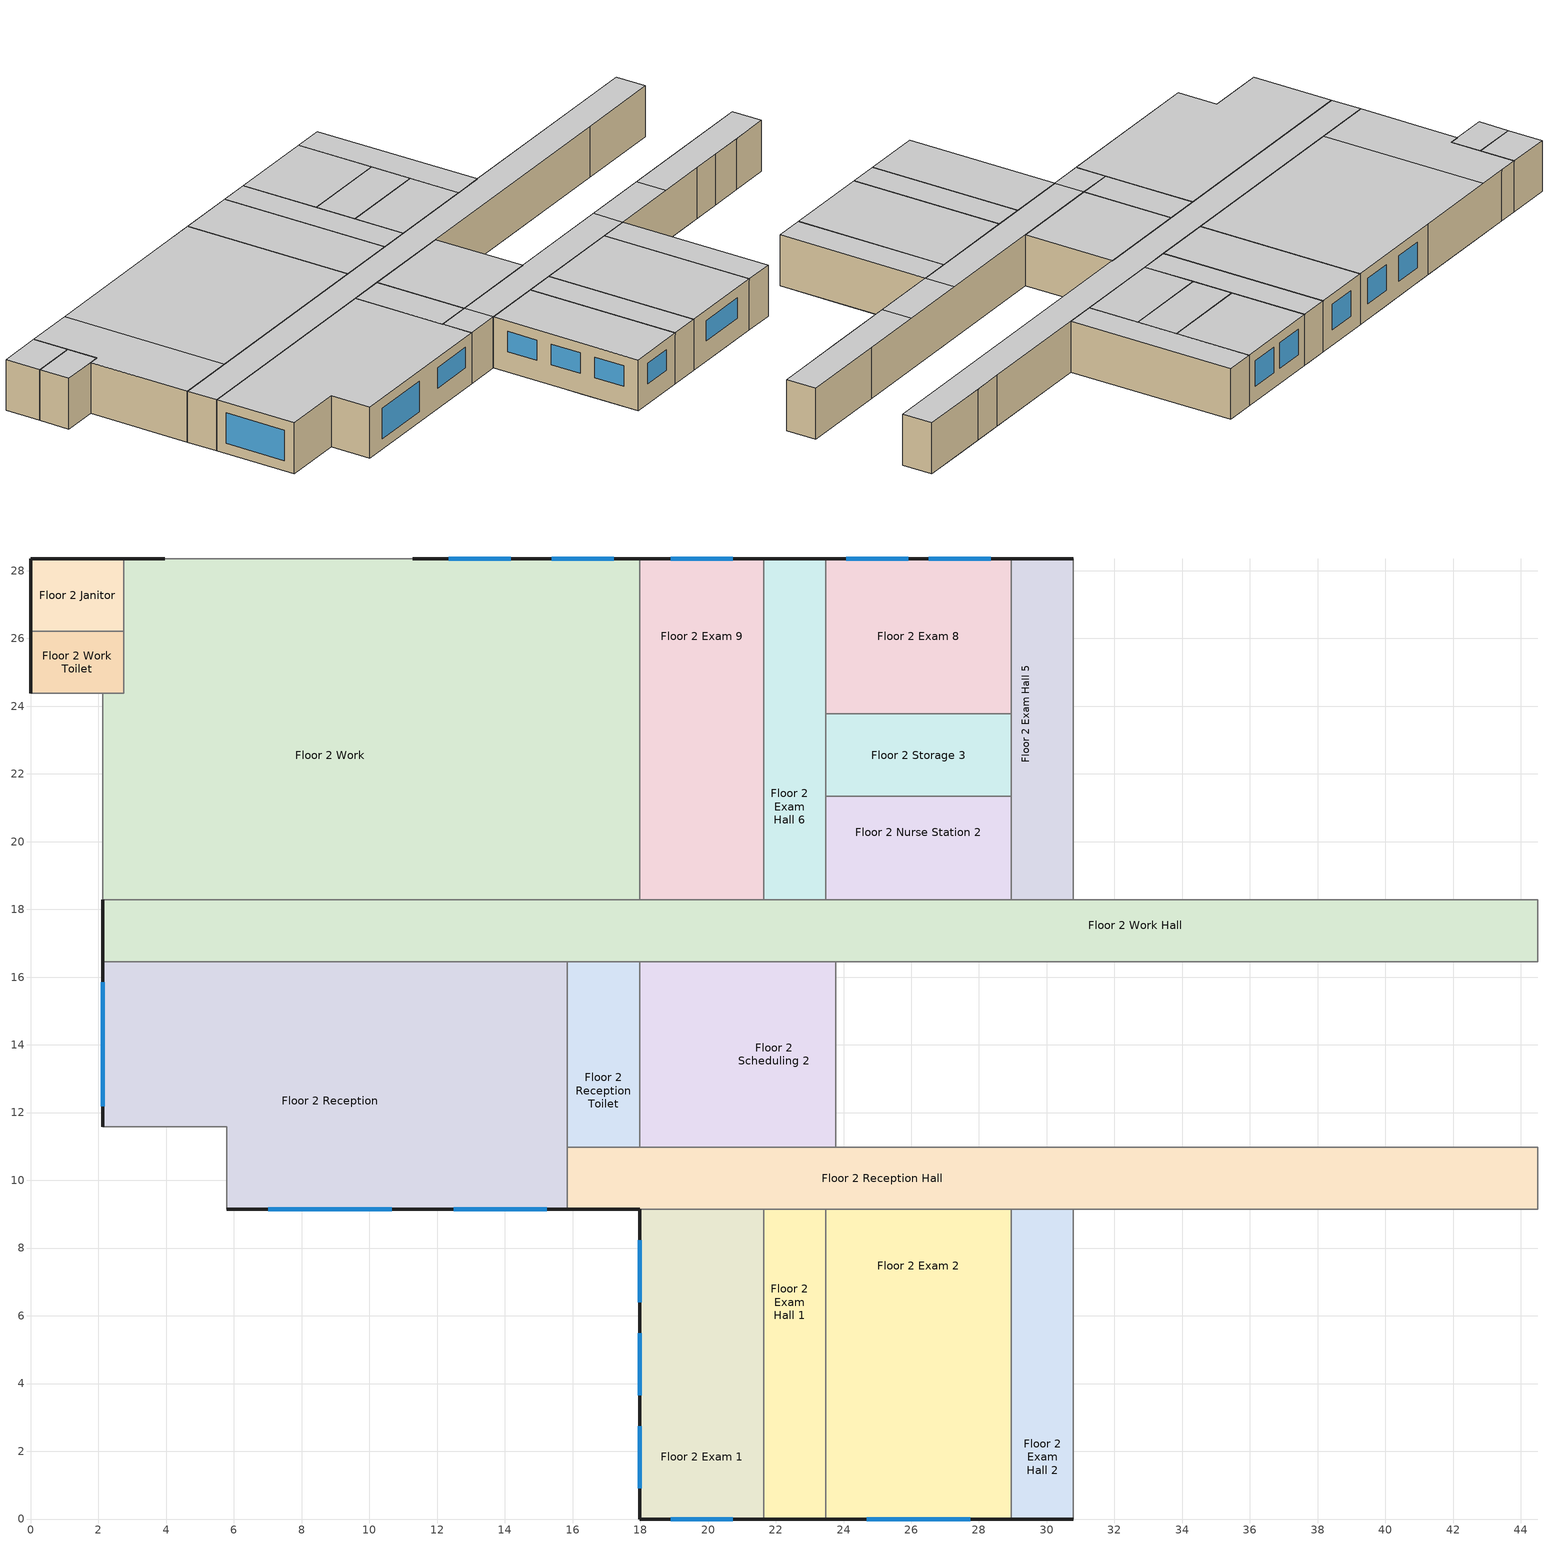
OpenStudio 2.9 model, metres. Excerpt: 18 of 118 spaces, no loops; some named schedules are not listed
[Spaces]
Floor 2 Exam Hall 5
 floor to Floor 1 Locker Room: 29.87,28.35 29.87,19.2 28.96,19.2 28.96,28.35 z3.05
 floor to Floor 1 Locker Room Hall: 30.78,19.2 30.78,18.29 28.96,18.29 28.96,19.2 z3.05
 floor to Floor 1 Lounge: 30.78,28.35 30.78,19.2 29.87,19.2 29.87,28.35 z3.05
 wall outside: 30.78,28.35 28.96,28.35 z3.05:6.1
 wall to Floor 2 Work Hall: 28.96,18.29 30.78,18.29 z3.05:6.1
 wall to Floor 2 Storage 3: 28.96,23.77 28.96,21.34 z3.05:6.1
 wall to Floor 2 Exam 7: 30.78,18.29 30.78,28.35 z3.05:6.1
 wall to Floor 2 Exam 8: 28.96,28.35 28.96,23.77 z3.05:6.1
 wall to Floor 2 Nurse Station 2: 28.96,21.34 28.96,18.29 z3.05:6.1
 ceiling to Floor 3 Office: 30.78,18.29 30.78,28.35 28.96,28.35 28.96,18.29 z6.1
Floor 2 Janitor
 floor to Floor 1 Elevator Pump Room: 2.74,28.35 2.74,26.21 0,26.21 0,28.35 z3.05
 wall outside: 2.74,28.35 0,28.35 0,26.21 z3.05:6.1
 wall to Floor 2 Work: 2.74,26.21 2.74,28.35 z3.05:6.1
 wall to Floor 2 Work Toilet: 0,26.21 2.74,26.21 z3.05:6.1
 ceiling to Floor 3 Janitor: 2.74,26.21 2.74,28.35 0,28.35 0,26.21 z6.1
Floor 2 Work Hall
 floor to Floor 1 Nourishment: 29.26,16.76 29.26,16.46 27.13,16.46 27.13,16.76 z3.05
 floor to Floor 1 Sterile Hall: 44.5,18.29 44.5,16.46 42.06,16.46 42.06,18.29 z3.05
 floor to Floor 1 Locker Room Hall: 42.06,18.29 42.06,16.76 23.16,16.76 23.16,18.29 z3.05
 floor to Floor 1 Lobby Hall: 11.89,18.29 11.89,16.46 5.79,16.46 5.79,18.29 z3.05
 floor to Floor 1 Pre-Op Hall: 23.16,18.29 23.16,16.46 20.73,16.46 20.73,18.29 z3.05
 floor to Floor 1 Nurse Janitor: 32,16.76 32,16.46 29.26,16.46 29.26,16.76 z3.05
 floor to Floor 1 Lobby: 5.79,18.29 5.79,16.46 2.13,16.46 2.13,18.29 z3.05
 floor to Floor 1 Pre-Op Room 2: 27.13,16.76 27.13,16.46 23.16,16.46 23.16,16.76 z3.05
 floor to Floor 1 Office: 20.73,18.29 20.73,16.76 14.33,16.76 14.33,18.29 z3.05
 floor to Floor 1 Sterile Storage: 42.06,16.76 42.06,16.46 32,16.46 32,16.76 z3.05
 floor to Floor 1 Reception: 14.33,18.29 14.33,16.76 15.85,16.76 15.85,16.46 11.89,16.46 11.89,18.29 z3.05
 floor to Floor 1 Reception Hall: 20.73,16.76 20.73,16.46 15.85,16.46 15.85,16.76 z3.05
 wall outside: 2.13,18.29 2.13,16.46 z3.05:6.1
 wall to Floor 2 Work: 17.98,18.29 2.13,18.29 z3.05:6.1
 wall to Floor 2 X-Ray: 23.77,16.46 39.01,16.46 z3.05:6.1
 wall to Floor 2 Exam Hall 4: 39.93,18.29 38.1,18.29 z3.05:6.1
 wall to Floor 2 Nurse Station 1: 44.5,18.29 39.93,18.29 z3.05:6.1
 wall to Floor 2 Exam 7: 38.1,18.29 30.78,18.29 z3.05:6.1
 wall to Floor 2 Reception Toilet: 15.85,16.46 17.98,16.46 z3.05:6.1
 wall to Floor 2 Exam Hall 6: 23.47,18.29 21.64,18.29 z3.05:6.1
 wall to Floor 2 Scheduling 1: 39.01,16.46 44.5,16.46 z3.05:6.1
 wall to Floor 2 Reception: 2.13,16.46 15.85,16.46 z3.05:6.1
 wall to Floor 2 Exam 9: 21.64,18.29 17.98,18.29 z3.05:6.1
 wall to Floor 2 Office Hall: 44.5,16.46 44.5,18.29 z3.05:6.1
 wall to Floor 2 Nurse Station 2: 28.96,18.29 23.47,18.29 z3.05:6.1
 wall to Floor 2 Scheduling 2: 17.98,16.46 23.77,16.46 z3.05:6.1
 ceiling to Floor 3 Office Hall: 44.5,16.46 44.5,18.29 2.13,18.29 2.13,16.46 z6.1
Floor 2 Reception Toilet
 floor to Floor 1 Scheduling: 17.98,14.33 17.98,10.97 15.85,10.97 15.85,14.33 z3.05
 floor to Floor 1 Reception Hall: 17.98,16.46 17.98,14.33 15.85,14.33 15.85,16.46 z3.05
 wall to Floor 2 Reception: 15.85,16.46 15.85,10.97 z3.05:6.1
 wall to Floor 2 Reception Hall: 15.85,10.97 17.98,10.97 z3.05:6.1
 wall to Floor 2 Scheduling 2: 17.98,10.97 17.98,16.46 z3.05:6.1
 ceiling to Floor 3 Undeveloped 2: 17.98,10.97 17.98,16.46 15.85,16.46 15.85,10.97 z6.1
Floor 2 Exam 9
 floor to Floor 1 Office: 20.73,23.77 20.73,18.29 17.98,18.29 17.98,23.77 z3.05
 floor to Floor 1 Pre-Op Hall: 21.64,23.77 21.64,18.29 20.73,18.29 20.73,23.77 z3.05
 floor to Floor 1 Procedure Room: 21.64,28.35 21.64,23.77 17.98,23.77 17.98,28.35 z3.05
 wall outside: 21.64,28.35 17.98,28.35 z3.05:6.1
 wall to Floor 2 Exam Hall 6: 21.64,18.29 21.64,28.35 z3.05:6.1
 wall to Floor 2 Work: 17.98,28.35 17.98,18.29 z3.05:6.1
 window: 20.73,28.35 18.9,28.35 z3.96:5.49
 ceiling to Floor 3 Office: 21.64,18.29 21.64,28.35 17.98,28.35 17.98,18.29 z6.1
Floor 2 Scheduling 2
 floor to Floor 1 Pre-Op Room 1: 20.73,14.33 20.73,10.97 17.98,10.97 17.98,14.33 z3.05
 floor to Floor 1 Reception Hall: 20.73,16.46 20.73,14.33 17.98,14.33 17.98,16.46 z3.05
 floor to Floor 1 Pre-Op Hall: 23.16,16.46 23.16,10.97 20.73,10.97 20.73,16.46 z3.05
 floor to Floor 1 Pre-Op Room 2: 23.77,16.46 23.77,10.97 23.16,10.97 23.16,16.46 z3.05
 wall to Floor 2 Reception Hall: 17.98,10.97 23.77,10.97 z3.05:6.1
 wall to Floor 2 X-Ray: 23.77,10.97 23.77,16.46 z3.05:6.1
 ceiling to Floor 3 Undeveloped 1: 23.77,10.97 23.77,16.46 17.98,16.46 17.98,10.97 z6.1
Floor 2 Exam Hall 1
 floor to Floor 1 Nurse Station: 23.47,8.84 23.47,6.1 23.16,6.1 23.16,8.84 z3.05
 floor to Floor 1 Nurse Hall: 23.47,6.1 23.47,3.66 23.16,3.66 23.16,6.1 z3.05
 floor to Floor 1 Pre-Op Hall: 23.16,9.14 23.16,3.66 21.64,3.66 21.64,9.14 z3.05
 floor to Floor 1 Pre-Op Room 2: 23.47,9.14 23.47,8.84 23.16,8.84 23.16,9.14 z3.05
 floor to Floor 1 Step Down: 23.47,3.66 23.47,0 21.64,0 21.64,3.66 z3.05
 wall outside: 21.64,0 23.47,0 z3.05:6.1
 wall to Floor 2 Exam 1: 21.64,9.14 21.64,0 z3.05:6.1
 wall to Floor 2 Reception Hall: 23.47,9.14 21.64,9.14 z3.05:6.1
 wall to Floor 2 Exam 2: 23.47,0 23.47,9.14 z3.05:6.1
 ceiling to Floor 3 Undeveloped 1: 23.47,0 23.47,9.14 21.64,9.14 21.64,0 z6.1
Floor 2 Exam Hall 6
 floor to Floor 1 Procedure Room: 23.16,28.35 23.16,23.77 21.64,23.77 21.64,28.35 z3.05
 floor to Floor 1 Locker Room Hall: 23.47,19.2 23.47,18.29 23.16,18.29 23.16,19.2 z3.05
 floor to Floor 1 Locker Room: 23.47,28.35 23.47,19.2 23.16,19.2 23.16,28.35 z3.05
 floor to Floor 1 Pre-Op Hall: 23.16,23.77 23.16,18.29 21.64,18.29 21.64,23.77 z3.05
 wall outside: 23.47,28.35 21.64,28.35 z3.05:6.1
 wall to Floor 2 Exam 8: 23.47,23.77 23.47,28.35 z3.05:6.1
 wall to Floor 2 Storage 3: 23.47,21.34 23.47,23.77 z3.05:6.1
 wall to Floor 2 Nurse Station 2: 23.47,18.29 23.47,21.34 z3.05:6.1
 ceiling to Floor 3 Office: 23.47,18.29 23.47,28.35 21.64,28.35 21.64,18.29 z6.1
Floor 2 Exam 1
 floor to Floor 1 Pre-Op Room 1: 20.73,9.14 20.73,7.92 17.98,7.92 17.98,9.14 z3.05
 floor to Floor 1 Vestibule: 20.73,7.92 20.73,5.49 17.98,5.49 17.98,7.92 z3.05
 floor to Floor 1 Pre-Op Hall: 21.64,9.14 21.64,3.66 20.73,3.66 20.73,9.14 z3.05
 floor to Floor 1 Step Down: 21.64,3.66 21.64,0 17.98,0 17.98,3.66 z3.05
 floor to Floor 1 Pre-Op Toilet: 20.73,5.49 20.73,3.66 17.98,3.66 17.98,5.49 z3.05
 wall outside: 17.98,9.14 17.98,0 21.64,0 z3.05:6.1
 wall to Floor 2 Reception Hall: 21.64,9.14 17.98,9.14 z3.05:6.1
 window: 18.9,0 20.73,0 / 17.98,5.49 17.98,3.66 / 17.98,2.74 17.98,0.91 / 17.98,8.23 17.98,6.4 z4.27:5.49
 ceiling to Floor 3 Undeveloped 1: 21.64,0 21.64,9.14 17.98,9.14 17.98,0 z6.1
Floor 2 Work Toilet
 floor to Floor 1 Lobby Toilet: 2.74,26.21 2.74,24.38 0,24.38 0,26.21 z3.05
 wall outside: 0,26.21 0,24.38 z3.05:6.1
 wall to NW Elevator: 0,24.38 2.13,24.38 z3.05:6.1
 wall to Floor 2 Work: 2.13,24.38 2.74,24.38 2.74,26.21 z3.05:6.1
 ceiling to Floor 3 Office Toilet: 2.74,24.38 2.74,26.21 0,26.21 0,24.38 z6.1
Floor 2 Reception
 floor to Floor 1 Reception: 15.85,16.46 15.85,9.14 11.89,9.14 11.89,16.46 z3.05
 floor to Floor 1 Lobby Hall: 11.89,16.46 11.89,15.54 5.79,15.54 5.79,16.46 z3.05
 floor to Floor 1 Lobby: 5.79,16.46 5.79,11.58 2.13,11.58 2.13,16.46 z3.05
 floor to Floor 1 Cafe: 11.89,15.54 11.89,9.14 5.79,9.14 5.79,15.54 z3.05
 wall outside: 5.79,9.14 15.85,9.14 / 2.13,16.46 2.13,11.58 z3.05:6.1
 wall to Floor 2 Reception Hall: 15.85,9.14 15.85,10.97 z3.05:6.1
 wall to SW Stair: 2.13,11.58 5.79,11.58 5.79,9.14 z3.05:6.1
 window: 7.01,9.14 10.67,9.14 / 2.13,15.85 2.13,12.19 z3.66:5.49; 12.5,9.14 15.24,9.14 z4.27:5.49
 ceiling to Floor 3 Undeveloped 2: 15.85,9.14 15.85,16.46 2.13,16.46 2.13,11.58 5.79,11.58 5.79,9.14 z6.1
Floor 2 Reception Hall
 floor to Floor 1 Soil: 37.49,10.97 37.49,9.14 34.75,9.14 34.75,10.97 z3.05
 floor to Floor 1 Pre-Op Room 1: 20.73,10.97 20.73,9.14 17.98,9.14 17.98,10.97 z3.05
 floor to Floor 1 Dictation: 34.75,10.97 34.75,9.14 32,9.14 32,10.97 z3.05
 floor to Floor 1 Soil Work: 42.06,9.75 42.06,9.14 37.49,9.14 37.49,9.75 z3.05
 floor to Floor 1 Pre-Op Hall: 23.16,10.97 23.16,9.14 20.73,9.14 20.73,10.97 z3.05
 floor to Floor 1 Nourishment: 29.26,10.97 29.26,9.14 27.13,9.14 27.13,10.97 z3.05
 floor to Floor 1 Sterile Hall: 44.5,10.97 44.5,9.14 42.06,9.14 42.06,10.97 z3.05
 floor to Floor 1 Pre-Op Room 2: 27.13,10.97 27.13,9.14 23.16,9.14 23.16,10.97 z3.05
 floor to Floor 1 Clean: 32,10.97 32,9.14 29.26,9.14 29.26,10.97 z3.05
 floor to Floor 1 Scheduling: 17.98,10.97 17.98,9.14 15.85,9.14 15.85,10.97 z3.05
 floor to Floor 1 Clean Work: 42.06,10.97 42.06,9.75 37.49,9.75 37.49,10.97 z3.05
 wall outside: 15.85,9.14 17.98,9.14 z3.05:6.1
 wall to Floor 2 Exam 3: 30.78,9.14 38.1,9.14 z3.05:6.1
 wall to Floor 2 Exam Hall 3: 38.1,9.14 39.93,9.14 z3.05:6.1
 wall to Floor 2 Lounge: 42.06,9.14 44.5,9.14 z3.05:6.1
 wall to Floor 2 Scheduling 1: 44.5,10.97 39.01,10.97 z3.05:6.1
 wall to Floor 2 Exam Hall 2: 28.96,9.14 30.78,9.14 z3.05:6.1
 wall to Floor 2 Dictation: 39.93,9.14 42.06,9.14 z3.05:6.1
 wall to Floor 2 Office Hall: 44.5,9.14 44.5,10.97 z3.05:6.1
 wall to Floor 2 Exam 2: 23.47,9.14 28.96,9.14 z3.05:6.1
 wall to Floor 2 X-Ray: 39.01,10.97 23.77,10.97 z3.05:6.1
 ceiling to Floor 3 Physical Therapy 2: 44.5,9.14 44.5,10.97 35.05,10.97 35.05,9.14 z6.1
 ceiling to Floor 3 Treatment: 35.05,9.14 35.05,10.97 30.78,10.97 30.78,9.14 z6.1
 ceiling to Floor 3 Undeveloped 2: 17.98,9.14 17.98,10.97 15.85,10.97 15.85,9.14 z6.1
 ceiling to Floor 3 Undeveloped 1: 30.78,9.14 30.78,10.97 17.98,10.97 17.98,9.14 z6.1
Floor 2 Work
 floor to Floor 1 MRI Toilet: 17.37,28.35 17.37,25.6 15.54,25.6 15.54,28.35 z3.05
 floor to Floor 1 Office: 17.98,23.77 17.98,18.29 14.33,18.29 14.33,23.77 z3.05
 floor to Floor 1 Procedure Room: 17.98,28.35 17.98,23.77 17.37,23.77 17.37,28.35 z3.05
 floor to Floor 1 Lobby Hall: 11.89,19.2 11.89,18.29 5.79,18.29 5.79,19.2 z3.05
 floor to Floor 1 Dressing Room: 15.54,28.35 15.54,26.82 12.8,26.82 12.8,28.35 z3.05
 floor to Floor 1 Elevator Pump Room: 3.96,28.35 3.96,26.21 2.74,26.21 2.74,28.35 z3.05
 floor to Floor 1 Lobby: 6.4,28.35 6.4,25.91 5.79,25.91 5.79,18.29 2.13,18.29 2.13,24.38 2.74,24.38 2.74,26.21 3.96,26.21 3.96,28.35 z3.05
 floor to Floor 1 MRI Room: 11.89,25.91 11.89,19.2 5.79,19.2 5.79,25.91 z3.05
 floor to Floor 1 MRI Control Room: 12.8,28.35 12.8,25.91 6.4,25.91 6.4,28.35 z3.05
 floor to Floor 1 Reception: 14.33,23.77 14.33,18.29 11.89,18.29 11.89,23.77 z3.05
 floor to Floor 1 MRI Hall: 15.54,26.82 15.54,25.6 17.37,25.6 17.37,23.77 11.89,23.77 11.89,25.91 12.8,25.91 12.8,26.82 z3.05
 wall outside: 3.96,28.35 2.74,28.35 / 17.98,28.35 11.28,28.35 z3.05:6.1
 wall to NW Elevator: 2.13,24.38 2.13,18.29 z3.05:6.1
 wall to NW Stair: 11.28,28.35 3.96,28.35 z3.05:6.1
 window: 17.22,28.35 15.39,28.35 / 14.17,28.35 12.34,28.35 z3.96:5.49
 ceiling to Floor 3 Elevator Hall: 5.79,18.29 5.79,28.35 2.74,28.35 2.74,24.38 2.13,24.38 2.13,18.29 z6.1
 ceiling to Floor 3 Office: 17.98,18.29 17.98,28.35 5.79,28.35 5.79,18.29 z6.1
Floor 2 Exam Hall 2
 floor to Floor 1 Nurse Hall: 30.78,6.1 30.78,3.66 28.96,3.66 28.96,6.1 z3.05
 floor to Floor 1 Nourishment: 29.26,9.14 29.26,8.84 28.96,8.84 28.96,9.14 z3.05
 floor to Floor 1 Nurse Station: 30.78,8.84 30.78,6.1 28.96,6.1 28.96,8.84 z3.05
 floor to Floor 1 Clean: 30.78,9.14 30.78,8.84 29.26,8.84 29.26,9.14 z3.05
 floor to Floor 1 Recovery Room: 30.78,3.66 30.78,0 28.96,0 28.96,3.66 z3.05
 wall outside: 28.96,0 30.78,0 z3.05:6.1
 wall to Floor 2 Exam 2: 28.96,9.14 28.96,0 z3.05:6.1
 wall to Floor 2 Exam 3: 30.78,0 30.78,9.14 z3.05:6.1
 ceiling to Floor 3 Undeveloped 1: 30.78,0 30.78,9.14 28.96,9.14 28.96,0 z6.1
Floor 2 Exam 8
 floor to Floor 1 Locker Room: 28.96,28.35 28.96,23.77 23.47,23.77 23.47,28.35 z3.05
 wall outside: 28.96,28.35 23.47,28.35 z3.05:6.1
 wall to Floor 2 Storage 3: 23.47,23.77 28.96,23.77 z3.05:6.1
 window: 25.91,28.35 24.08,28.35 / 28.35,28.35 26.52,28.35 z3.96:5.49
 ceiling to Floor 3 Office: 28.96,23.77 28.96,28.35 23.47,28.35 23.47,23.77 z6.1
Floor 2 Nurse Station 2
 floor to Floor 1 Locker Room: 28.96,21.34 28.96,19.2 23.47,19.2 23.47,21.34 z3.05
 floor to Floor 1 Locker Room Hall: 28.96,19.2 28.96,18.29 23.47,18.29 23.47,19.2 z3.05
 wall to Floor 2 Storage 3: 28.96,21.34 23.47,21.34 z3.05:6.1
 ceiling to Floor 3 Office: 28.96,18.29 28.96,21.34 23.47,21.34 23.47,18.29 z6.1
Floor 2 Exam 2
 floor to Floor 1 Nourishment: 28.96,9.14 28.96,8.84 27.13,8.84 27.13,9.14 z3.05
 floor to Floor 1 Nurse Station: 28.96,8.84 28.96,6.1 23.47,6.1 23.47,8.84 z3.05
 floor to Floor 1 Step Down: 25.6,3.66 25.6,0 23.47,0 23.47,3.66 z3.05
 floor to Floor 1 Pre-Op Room 2: 27.13,9.14 27.13,8.84 23.47,8.84 23.47,9.14 z3.05
 floor to Floor 1 Recovery Room: 28.96,3.66 28.96,0 25.6,0 25.6,3.66 z3.05
 floor to Floor 1 Nurse Hall: 28.96,6.1 28.96,3.66 23.47,3.66 23.47,6.1 z3.05
 wall outside: 23.47,0 28.96,0 z3.05:6.1
 window: 24.69,0 27.74,0 z4.27:5.49
 ceiling to Floor 3 Undeveloped 1: 28.96,0 28.96,9.14 23.47,9.14 23.47,0 z6.1
Floor 2 Storage 3
 floor to Floor 1 Locker Room: 28.96,23.77 28.96,21.34 23.47,21.34 23.47,23.77 z3.05
 ceiling to Floor 3 Office: 28.96,21.34 28.96,23.77 23.47,23.77 23.47,21.34 z6.1
[Site]
Chicago Ohare Intl Ap_IL_USA: Latitude {deg}=41.98; Longitude {deg}=-87.92; Time Zone {hr}=-6; Elevation {m}=201; Terrain=City
[Building]
-Outpatient-ASHRAE 169-2006-5A created: 2020-03-26 09:40:42 -0700: North Axis {deg}=0; Default Construction Set=90.1-2013 - Outpatient - ASHRAE 169-2006-5A; Standards Number of Stories=3; Standards Number of Above Ground Stories=3; Standards Building Type=Outpatient
[ClimateZones]
Climate Zone Institution Name 1=ASHRAE; Climate Zone Document Name 1=ANSI/ASHRAE Standard 169; Climate Zone Document Year 1=2006; Climate Zone Value 1=5A
[Site:WaterMainsTemperature]
Calculation Method=Correlation; Annual Average Outdoor Air Temperature {C}=9.925; Maximum Difference In Monthly Average Outdoor Air Temperatures {deltaC}=28.7
[SizingPeriod:DesignDay] Barometric Pressure {Pa}=98934; Sky Clearness=0; Rain Indicator=0; Snow Indicator=0; Day of Month=21; Daylight Saving Time Indicator=0; Humidity Indicating Type=Wetbulb; Dry-Bulb Temperature Range Modifier Type=DefaultMultipliers
Name | Maximum Dry-Bulb Temperature {C} | Daily Dry-Bulb Temperature Range {deltaC} | Humidity Indicating Conditions at Maximum Dry-Bulb | Wind Speed {m/s} | Wind Direction {deg} | Month | Day Type | Solar Model Indicator | ASHRAE Taub | ASHRAE Taud
Chicago Ohare Intl Ap Ann Clg .4% Condns DB=>MWB | 33.3 | 10.5 | 23.7 | 5.2 | 230 | 7 | SummerDesignDay | ASHRAETau | 0.455 | 2.05
Chicago Ohare Intl Ap Ann Htg 99.6% Condns DB | -20 | 0 | -20 | 4.9 | 270 | 1 | WinterDesignDay | ASHRAEClearSky
[Site:GroundTemperature:BuildingSurface]
20.31, 20.26, 20.28, 20.36, 20.48, 21.47, 21.71, 21.77, 21.78, 20.84, 20.62, 20.45
[Material:NoMass] Thermal Absorptance=0.9; Solar Absorptance=0.7
Name | Roughness | Thermal Resistance {m2-K/W} | Visible Absorptance
CP02 CARPET PAD | VeryRough | 0.21648 | 0.8
Typical Insulation R-14.97 | Smooth | 2.63723 | 0.7
Typical Carpet Pad | Smooth | 0.21648 | 0.8
Typical Insulation R-16.0 | Smooth | 2.81828 | 0.7
Typical Insulation R-30.13 | Smooth | 5.30668 | 0.7
Typical Insulation R-1.15 | Smooth | 0.202509 | 0.7
Typical Insulation R-1.15 1 | Smooth | 0.202527 | 0.7
[Material]
Name | Roughness | Thickness {m} | Conductivity {W/m-K} | Density {kg/m3} | Specific Heat {J/kg-K} | Thermal Absorptance | Solar Absorptance | Visible Absorptance
100mm Normalweight concrete floor | MediumSmooth | 0.1016 | 2.31 | 2322 | 832
G01 13mm gypsum board | Smooth | 0.0127 | 0.16 | 800 | 1090 | 0.9 | 0.7 | 0.5
4 in. Normalweight Concrete Floor | MediumRough | 0.1016 | 2.31 | 2322 | 832 | 0.9 | 0.7 | 0.7
25mm Stucco | Smooth | 0.0254 | 0.72 | 1856 | 840 | 0.9 | 0.7 | 0.7
5/8 in. Gypsum Board | MediumSmooth | 0.0159 | 0.16 | 800 | 1090 | 0.9 | 0.7 | 0.7
Roof Membrane | VeryRough | 0.0095 | 0.16 | 1121.29 | 1460 | 0.9 | 0.7 | 0.7
Metal Roof Surface; F08 Metal surface | Smooth | 0.0008 | 45.28 | 7824 | 500 | 0.9 | 0.7 | 0.7
8 in. Normalweight Concrete Floor | MediumRough | 0.2032 | 2.31 | 2322 | 832 | 0.9 | 0.7 | 0.7
8 in. Concrete Block Basement Wall | MediumRough | 0.2032 | 1.326 | 1842 | 912 | 0.9 | 0.7 | 0.7
G05 25mm wood | MediumSmooth | 0.0254 | 0.15 | 608 | 1630 | 0.9 | 0.5 | 0.5
Std Wood 6inch | MediumSmooth | 0.15 | 0.12 | 540 | 1210 | 0.9 | 0.7 | 0.7
[Construction]
Typical Insulated Exterior Mass Floor R-17.54: Typical Insulation R-14.97, 4 in. Normalweight Concrete Floor, Typical Carpet Pad
Typical Insulated Steel Framed Exterior Wall R-18.18: 25mm Stucco, 5/8 in. Gypsum Board, Typical Insulation R-16.0, 5/8 in. Gypsum Board
Typical IEAD Roof R-31.25: Roof Membrane, Typical Insulation R-30.13, Metal Roof Surface
Typical Interior Floor: 100mm Normalweight concrete floor, CP02 CARPET PAD
Typical Interior Wall: G01 13mm gypsum board, G01 13mm gypsum board
Typical Interior Ceiling: CP02 CARPET PAD, 100mm Normalweight concrete floor
Typical Insulated Carpeted 8in Slab Floor: 8 in. Normalweight Concrete Floor, Typical Carpet Pad
Typical Insulated Basement Mass Wall: 8 in. Concrete Block Basement Wall
U 0.48 SHGC 0.40 Dbl Ref-D Clr 6mm/13mm: REF D CLEAR 6MM, AIR 13MM, CLEAR 6MM
Typical Insulated Metal Door R-2.0: F08 Metal surface, Typical Insulation R-1.15
U 0.44 SHGC 0.26 Dbl Ref-B-H Clr 6mm/13mm Air: REF B CLEAR HI 6MM, AIR 13MM, CLEAR 6MM
Typical Overhead Door R-2.0: Typical Insulation R-1.15 1
Window_U_0.50_SHGC_0.40_Skylight_Frame_Width_0.430_in: Glass_2052_LayerAvg, Gap_1_W_0_0038, Glass_2027F_LayerAvg
Typical Interior Window: Clear 3mm
Typical Interior Door; Typical Interior Partition: G05 25mm wood
InteriorFurnishings: Std Wood 6inch
[DefaultConstructionSet]
90.1-2013 - Outpatient - ASHRAE 169-2006-5A: Default Exterior Surface Constructions=Default Surface Constructions 1; Default Interior Surface Constructions=Default Surface Constructions 2; Default Ground Contact Surface Constructions=Default Surface Constructions 3; Default Exterior SubSurface Constructions=Default Sub Surface Constructions 1; Default Interior SubSurface Constructions=Default Sub Surface Constructions 2; Interior Partition Construction=Typical Interior Partition
[DefaultSurfaceConstructions]
Name | Floor Construction | Wall Construction | Roof Ceiling Construction
Default Surface Constructions 1 | Typical Insulated Exterior Mass Floor R-17.54 | Typical Insulated Steel Framed Exterior Wall R-18.18 | Typical IEAD Roof R-31.25
Default Surface Constructions 2 | Typical Interior Floor | Typical Interior Wall | Typical Interior Ceiling
Default Surface Constructions 3 | Typical Insulated Carpeted 8in Slab Floor | Typical Insulated Basement Mass Wall
[DefaultSubSurfaceConstructions]
Name | Fixed Window Construction | Operable Window Construction | Door Construction | Glass Door Construction | Overhead Door Construction | Skylight Construction | Tubular Daylight Dome Construction | Tubular Daylight Diffuser Construction
Default Sub Surface Constructions 1 | U 0.48 SHGC 0.40 Dbl Ref-D Clr 6mm/13mm | U 0.48 SHGC 0.40 Dbl Ref-D Clr 6mm/13mm | Typical Insulated Metal Door R-2.0 | U 0.44 SHGC 0.26 Dbl Ref-B-H Clr 6mm/13mm Air | Typical Overhead Door R-2.0 | Window_U_0.50_SHGC_0.40_Skylight_Frame_Width_0.430_in | Typical Interior Window | Typical Interior Window
Default Sub Surface Constructions 2 | Typical Interior Window | Typical Interior Window | Typical Interior Door
[WindowMaterial:Glazing] Optical Data Type=SpectralAverage; Infrared Transmittance at Normal Incidence=0; Dirt Correction Factor for Solar and Visible Transmittance=1; Solar Diffusing=No
Name | Thickness {m} | Solar Transmittance at Normal Incidence | Front Side Solar Reflectance at Normal Incidence | Back Side Solar Reflectance at Normal Incidence | Visible Transmittance at Normal Incidence | Front Side Visible Reflectance at Normal Incidence | Back Side Visible Reflectance at Normal Incidence | Front Side Infrared Hemispherical Emissivity | Back Side Infrared Hemispherical Emissivity | Conductivity {W/m-K}
REF D CLEAR 6MM | 0.006 | 0.429 | 0.308 | 0.379 | 0.334 | 0.453 | 0.505 | 0.84 | 0.82 | 0.9
CLEAR 6MM | 0.006 | 0.775 | 0.071 | 0.071 | 0.881 | 0.08 | 0.08 | 0.84 | 0.84 | 0.9
REF B CLEAR HI 6MM | 0.006 | 0.24 | 0.16 | 0.32 | 0.3 | 0.16 | 0.29 | 0.84 | 0.6 | 0.9
Glass_2052_LayerAvg | 0.00837 | 0.507767 | 0.054228 | 0.0544931 | 0.586833 | 0.05805 | 0.058397 | 0.84 | 0.84 | 1
Glass_2027F_LayerAvg | 0.004 | 0.369744 | 0.470069 | 0.340935 | 0.765222 | 0.0546 | 0.073741 | 0.03675 | 0.84 | 1
Clear 3mm | 0.003 | 0.837 | 0.075 | 0.075 | 0.898 | 0.081 | 0.081 | 0.84 | 0.84 | 0.9
[WindowMaterial:Gas] Gas Type=Air
Name | Thickness {m}
AIR 13MM | 0.0127
Gap_1_W_0_0038 | 0.0038
[Space] Building Story=Building Story 2; Part of Total Floor Area=Yes
Name | Space Type | Thermal Zone
Floor 2 Reception | Outpatient Reception | Floor 2 Reception ZN
Floor 2 Exam Hall 5 | Outpatient Hall | Floor 2 Exam Hall 5 ZN
Floor 2 Reception Toilet | Outpatient Toilet | Floor 2 Reception Toilet ZN
Floor 2 Nurse Station 2 | Outpatient NurseStation | Floor 2 Nurse Station 2 ZN
Floor 2 Janitor | Outpatient Janitor | Floor 2 Janitor ZN
Floor 2 Work Hall | Outpatient Hall | Floor 2 Work Hall ZN
Floor 2 Exam Hall 2 | Outpatient Hall | Floor 2 Exam Hall 2 ZN
Floor 2 Exam 8 | Outpatient Exam | Floor 2 Exam 8 ZN
Floor 2 Exam 9 | Outpatient Exam | Floor 2 Exam 9 ZN
Floor 2 Scheduling 2 | Outpatient Office | Floor 2 Scheduling 2 ZN
Floor 2 Exam Hall 1 | Outpatient Hall | Floor 2 Exam Hall 1 ZN
Floor 2 Exam Hall 6 | Outpatient Hall | Floor 2 Exam Hall 6 ZN
Floor 2 Exam 1 | Outpatient Exam | Floor 2 Exam 1 ZN
Floor 2 Work Toilet | Outpatient Toilet | Floor 2 Work Toilet ZN
Floor 2 Storage 3 | Outpatient Janitor | Floor 2 Storage 3 ZN
Floor 2 Reception Hall | Outpatient Hall | Floor 2 Reception Hall ZN
Floor 2 Work | Outpatient OutpatientFloor2Work | Floor 2 Work ZN
Floor 2 Exam 2 | Outpatient Exam | Floor 2 Exam 2 ZN
[BuildingStory]
Building Story 2: Nominal Z Coordinate {m}=3.048
[SpaceType] Standards Building Type=Outpatient
Name | Default Schedule Set | Design Specification Outdoor Air Object | Standards Space Type
Outpatient Exam | Outpatient Exam Schedule Set | Outpatient Exam Ventilation | Exam
Outpatient Hall | Outpatient Hall Schedule Set | Outpatient Hall Ventilation | Hall
Outpatient Janitor | Outpatient Janitor Schedule Set | Outpatient Janitor Ventilation | Janitor
Outpatient NurseStation | Outpatient NurseStation Schedule Set | Outpatient NurseStation Ventilation | NurseStation
Outpatient Office | Outpatient Office Schedule Set | Outpatient Office Ventilation | Office
Outpatient Toilet | Outpatient Toilet Schedule Set | Outpatient Toilet Ventilation | Toilet
Outpatient Reception | Outpatient Reception Schedule Set | Outpatient Reception Ventilation | Reception
Outpatient OutpatientFloor2Work | Outpatient OutpatientFloor2Work Schedule Set | Outpatient OutpatientFloor2Work Ventilation | OutpatientFloor2Work
[People:Definition] Number of People Calculation Method=People/Area; Fraction Radiant=0.3
Name | People per Space Floor Area {person/m2}
Outpatient Exam People Definition; Outpatient NurseStation People Definition | 0.215493
Outpatient Office People Definition; Outpatient OutpatientFloor2Work People Definition | 0.0538196
Outpatient Reception People Definition | 0.322594
[People] Work Efficiency Schedule=Work Efficiency Schedule; Clothing Insulation Schedule=Clothing Schedule; Air Velocity Schedule=Air Velocity Schedule; Multiplier=1
Name | People Definition | Space or SpaceType
Outpatient Exam People | Outpatient Exam People Definition | Outpatient Exam
Outpatient NurseStation People | Outpatient NurseStation People Definition | Outpatient NurseStation
Outpatient Office People | Outpatient Office People Definition | Outpatient Office
Outpatient OutpatientFloor2Work People | Outpatient OutpatientFloor2Work People Definition | Outpatient OutpatientFloor2Work
Outpatient Reception People | Outpatient Reception People Definition | Outpatient Reception
[Lights:Definition] Design Level Calculation Method=Watts/Area; Fraction Radiant=0.7; Fraction Visible=0.2; Return Air Fraction=0
Name | Watts per Space Floor Area {W/m2}
Outpatient Exam Lights Definition | 17.8681
Outpatient Hall Lights Definition | 8.52502
Outpatient Janitor Lights Definition | 6.78126
Outpatient NurseStation Lights Definition | 7.64238
Outpatient Office Lights Definition; Outpatient OutpatientFloor2Work Lights Definition | 11.9479
Outpatient Reception Lights Definition | 9.68752
Outpatient Toilet Lights Definition | 10.5486
[Lights] Fraction Replaceable=1
Name | Lights Definition | Space or SpaceType
Outpatient Exam Lights | Outpatient Exam Lights Definition | Outpatient Exam
Outpatient Hall Lights | Outpatient Hall Lights Definition | Outpatient Hall
Outpatient Janitor Lights | Outpatient Janitor Lights Definition | Outpatient Janitor
Outpatient NurseStation Lights | Outpatient NurseStation Lights Definition | Outpatient NurseStation
Outpatient Office Lights | Outpatient Office Lights Definition | Outpatient Office
Outpatient OutpatientFloor2Work Lights | Outpatient OutpatientFloor2Work Lights Definition | Outpatient OutpatientFloor2Work
Outpatient Reception Lights | Outpatient Reception Lights Definition | Outpatient Reception
Outpatient Toilet Lights | Outpatient Toilet Lights Definition | Outpatient Toilet
[ElectricEquipment:Definition] Design Level Calculation Method=Watts/Area; Fraction Latent=0; Fraction Radiant=0.5; Fraction Lost=0
Name | Watts per Space Floor Area {W/m2}
Outpatient Exam Elec Equip Definition; Outpatient Office Elec Equip Definition; Outpatient Reception Elec Equip Definition | 11.8403
Outpatient Hall Elec Equip Definition; Outpatient Toilet Elec Equip Definition | 4.30556
Outpatient Janitor Elec Equip Definition | 1.07639
Outpatient NurseStation Elec Equip Definition | 21.5278
Outpatient OutpatientFloor2Work Elec Equip Definition | 9.79516
[ElectricEquipment]
Name | Electric Equipment Definition | Space or SpaceType
Outpatient Exam Elec Equip | Outpatient Exam Elec Equip Definition | Outpatient Exam
Outpatient Hall Elec Equip | Outpatient Hall Elec Equip Definition | Outpatient Hall
Outpatient Janitor Elec Equip | Outpatient Janitor Elec Equip Definition | Outpatient Janitor
Outpatient NurseStation Elec Equip | Outpatient NurseStation Elec Equip Definition | Outpatient NurseStation
Outpatient Office Elec Equip | Outpatient Office Elec Equip Definition | Outpatient Office
Outpatient OutpatientFloor2Work Elec Equip | Outpatient OutpatientFloor2Work Elec Equip Definition | Outpatient OutpatientFloor2Work
Outpatient Reception Elec Equip | Outpatient Reception Elec Equip Definition | Outpatient Reception
Outpatient Toilet Elec Equip | Outpatient Toilet Elec Equip Definition | Outpatient Toilet
[DesignSpecification:OutdoorAir]
Name | Outdoor Air Method | Outdoor Air Flow per Floor Area {m3/s-m2} | Outdoor Air Flow per Person {m3/s-person} | Outdoor Air Flow Air Changes per Hour {1/hr}
Outpatient Exam Ventilation | Sum | 0.001524
Outpatient Hall Ventilation | Sum | 0.0003048
Outpatient Janitor Ventilation | Sum | 0.0006096
Outpatient NurseStation Ventilation; Outpatient Office Ventilation; Outpatient OutpatientFloor2Work Ventilation; Outpatient Reception Ventilation | Sum | 0.0003048 | 0.00235974
Outpatient Toilet Ventilation |  | 0 | 0 | 0
[DefaultScheduleSet] Number of People Schedule=OutPatientHealthCare BLDG_OCC_SCH; People Activity Level Schedule=OutPatientHealthCare ACTIVITY_SCH; Electric Equipment Schedule=OutPatientHealthCare BLDG_EQUIP_SCH_2013; Infiltration Schedule=OutPatientHealthCare INFIL_SCH
Name | Lighting Schedule
Outpatient Exam Schedule Set | OutPatientHealthCare BLDG_LIGHT_EXAM_SCH
Outpatient Hall Schedule Set | OutPatientHealthCare BLDG_LIGHT_CORRIDOR_SCH
Outpatient Janitor Schedule Set | OutPatientHealthCare BLDG_LIGHT_STORAGE_SCH_20102013
Outpatient NurseStation Schedule Set; Outpatient Reception Schedule Set; Outpatient Toilet Schedule Set | OutPatientHealthCare BLDG_LIGHT_SCH
Outpatient Office Schedule Set; Outpatient OutpatientFloor2Work Schedule Set | OutPatientHealthCare BLDG_LIGHT_OFFICE_SCH_20102013
[ThermostatSetpoint:DualSetpoint] Heating Setpoint Temperature Schedule=OutPatientHealthCare HTGSETP_SCH_YES_OPTIMUM
Name | Cooling Setpoint Temperature Schedule
Outpatient Exam Thermostat 1; Outpatient Exam Thermostat 2; Outpatient Exam Thermostat 8; Outpatient Exam Thermostat 9; Outpatient Hall Thermostat 10; Outpatient Hall Thermostat 11; Outpatient Hall Thermostat 14; Outpatient Hall Thermostat 15; Outpatient NurseStation Thermostat 4; Outpatient Reception Thermostat 2; Outpatient Hall Thermostat 17; Outpatient Toilet Thermostat 6; Outpatient Office Thermostat 8; Outpatient OutpatientFloor2Work Thermostat 1; Outpatient Hall Thermostat 18; Outpatient Toilet Thermostat 7 | OutPatientHealthCare CLGSETP_SCH_YES_OPTIMUM
Outpatient Janitor Thermostat 6; Outpatient Janitor Thermostat 9 | OutPatientHealthCare CLGSETP_SCH_NO_SETBACK
[SpaceInfiltration:DesignFlowRate] Schedule=OutPatientHealthCare INFIL_SCH; Design Flow Rate Calculation Method=Flow/ExteriorArea; Flow per Exterior Surface Area {m3/s-m2}=0.000569573; Constant Term Coefficient=0; Temperature Term Coefficient=0; Velocity Term Coefficient=0.224; Velocity Squared Term Coefficient=0
Name | Space or SpaceType
Floor 2 Exam 1 Infiltration | Floor 2 Exam 1
Floor 2 Exam 2 Infiltration | Floor 2 Exam 2
Floor 2 Exam 8 Infiltration | Floor 2 Exam 8
Floor 2 Exam 9 Infiltration | Floor 2 Exam 9
Floor 2 Exam Hall 1 Infiltration | Floor 2 Exam Hall 1
Floor 2 Exam Hall 2 Infiltration | Floor 2 Exam Hall 2
Floor 2 Exam Hall 5 Infiltration | Floor 2 Exam Hall 5
Floor 2 Exam Hall 6 Infiltration | Floor 2 Exam Hall 6
Floor 2 Janitor Infiltration | Floor 2 Janitor
Floor 2 Reception Infiltration | Floor 2 Reception
Floor 2 Reception Hall Infiltration | Floor 2 Reception Hall
Floor 2 Work Infiltration | Floor 2 Work
Floor 2 Work Hall Infiltration | Floor 2 Work Hall
Floor 2 Work Toilet Infiltration | Floor 2 Work Toilet
[ThermalZone] Use Ideal Air Loads=No
Name | Thermostat
Floor 2 Exam 1 ZN | Outpatient Exam Thermostat 1
Floor 2 Exam 2 ZN | Outpatient Exam Thermostat 2
Floor 2 Exam 8 ZN | Outpatient Exam Thermostat 8
Floor 2 Exam 9 ZN | Outpatient Exam Thermostat 9
Floor 2 Exam Hall 1 ZN | Outpatient Hall Thermostat 10
Floor 2 Exam Hall 2 ZN | Outpatient Hall Thermostat 11
Floor 2 Exam Hall 5 ZN | Outpatient Hall Thermostat 14
Floor 2 Exam Hall 6 ZN | Outpatient Hall Thermostat 15
Floor 2 Janitor ZN | Outpatient Janitor Thermostat 6
Floor 2 Nurse Station 2 ZN | Outpatient NurseStation Thermostat 4
Floor 2 Reception ZN | Outpatient Reception Thermostat 2
Floor 2 Reception Hall ZN | Outpatient Hall Thermostat 17
Floor 2 Reception Toilet ZN | Outpatient Toilet Thermostat 6
Floor 2 Scheduling 2 ZN | Outpatient Office Thermostat 8
Floor 2 Storage 3 ZN | Outpatient Janitor Thermostat 9
Floor 2 Work ZN | Outpatient OutpatientFloor2Work Thermostat 1
Floor 2 Work Hall ZN | Outpatient Hall Thermostat 18
Floor 2 Work Toilet ZN | Outpatient Toilet Thermostat 7
[InternalMass:Definition]
Internal Mass Definition 1: Construction=InteriorFurnishings; Design Level Calculation Method=SurfaceArea/Area; Surface Area per Space Floor Area=2
[InternalMass] Internal Mass Definition=Internal Mass Definition 1; Multiplier=1
Name | Space or SpaceType
Floor 2 Reception Mass | Floor 2 Reception
Floor 2 Exam Hall 6 Mass | Floor 2 Exam Hall 6
Floor 2 Exam 1 Mass | Floor 2 Exam 1
Floor 2 Exam Hall 5 Mass | Floor 2 Exam Hall 5
Floor 2 Reception Toilet Mass | Floor 2 Reception Toilet
Floor 2 Nurse Station 2 Mass | Floor 2 Nurse Station 2
Floor 2 Janitor Mass | Floor 2 Janitor
Floor 2 Work Hall Mass | Floor 2 Work Hall
Floor 2 Exam Hall 2 Mass | Floor 2 Exam Hall 2
Floor 2 Exam 8 Mass | Floor 2 Exam 8
Floor 2 Exam 9 Mass | Floor 2 Exam 9
Floor 2 Storage 3 Mass | Floor 2 Storage 3
Floor 2 Scheduling 2 Mass | Floor 2 Scheduling 2
Floor 2 Exam Hall 1 Mass | Floor 2 Exam Hall 1
Floor 2 Work Toilet Mass | Floor 2 Work Toilet
Floor 2 Reception Hall Mass | Floor 2 Reception Hall
Floor 2 Work Mass | Floor 2 Work
Floor 2 Exam 2 Mass | Floor 2 Exam 2
[Exterior:Lights:Definition]
Name | Design Level {W}
Occ Sensing Exterior Lights Def | 8297.7
NonDimming Exterior Lights Def | 173.8
[Exterior:Lights] Control Option=AstronomicalClock
Name | Exterior Lights Definition | Schedule
Occ Sensing Exterior Lights Def | Occ Sensing Exterior Lights Def | OutPatientHealthCare Exterior_lighting_schedule_b
NonDimming Exterior Lights Def | NonDimming Exterior Lights Def | OutPatientHealthCare Exterior_lighting_schedule_a
[Schedule:Ruleset]
Name | Default Day Schedule | Summer Design Day Schedule | Winter Design Day Schedule
Clothing Schedule | Clothing Schedule Default Winter Clothes
Air Velocity Schedule | Air Velocity Schedule Default
Work Efficiency Schedule | Work Efficiency Schedule Default
OutPatientHealthCare BLDG_OCC_SCH | OutPatientHealthCare BLDG_OCC_SCH Default | OutPatientHealthCare BLDG_OCC_SCH Summer Design Day | OutPatientHealthCare BLDG_OCC_SCH Winter Design Day
OutPatientHealthCare ACTIVITY_SCH | OutPatientHealthCare ACTIVITY_SCH Default | OutPatientHealthCare ACTIVITY_SCH Summer Design Day | OutPatientHealthCare ACTIVITY_SCH Winter Design Day
OutPatientHealthCare BLDG_LIGHT_SCH | OutPatientHealthCare BLDG_LIGHT_SCH Default | OutPatientHealthCare BLDG_LIGHT_SCH Summer Design Day | OutPatientHealthCare BLDG_LIGHT_SCH Winter Design Day
OutPatientHealthCare BLDG_EQUIP_SCH_2013 | OutPatientHealthCare BLDG_EQUIP_SCH_2013 Default | OutPatientHealthCare BLDG_EQUIP_SCH_2013 Summer Design Day | OutPatientHealthCare BLDG_EQUIP_SCH_2013 Winter Design Day
OutPatientHealthCare INFIL_SCH | OutPatientHealthCare INFIL_SCH Default | OutPatientHealthCare INFIL_SCH Summer Design Day | OutPatientHealthCare INFIL_SCH Winter Design Day
OutPatientHealthCare HTGSETP_SCH_YES_OPTIMUM | OutPatientHealthCare HTGSETP_SCH_YES_OPTIMUM Default | OutPatientHealthCare HTGSETP_SCH_YES_OPTIMUM Summer Design Day | OutPatientHealthCare HTGSETP_SCH_YES_OPTIMUM Winter Design Day
OutPatientHealthCare CLGSETP_SCH_YES_OPTIMUM | OutPatientHealthCare CLGSETP_SCH_YES_OPTIMUM Default | OutPatientHealthCare CLGSETP_SCH_YES_OPTIMUM Summer Design Day | OutPatientHealthCare CLGSETP_SCH_YES_OPTIMUM Winter Design Day
OutPatientHealthCare BLDG_LIGHT_EXAM_SCH | OutPatientHealthCare BLDG_LIGHT_EXAM_SCH Default | OutPatientHealthCare BLDG_LIGHT_EXAM_SCH Summer Design Day | OutPatientHealthCare BLDG_LIGHT_EXAM_SCH Winter Design Day
OutPatientHealthCare BLDG_LIGHT_CORRIDOR_SCH | OutPatientHealthCare BLDG_LIGHT_CORRIDOR_SCH Default | OutPatientHealthCare BLDG_LIGHT_CORRIDOR_SCH Summer Design Day | OutPatientHealthCare BLDG_LIGHT_CORRIDOR_SCH Winter Design Day
OutPatientHealthCare BLDG_LIGHT_STORAGE_SCH_20102013 | OutPatientHealthCare BLDG_LIGHT_STORAGE_SCH_20102013 Default | OutPatientHealthCare BLDG_LIGHT_STORAGE_SCH_20102013 Summer Design Day | OutPatientHealthCare BLDG_LIGHT_STORAGE_SCH_20102013 Winter Design Day
OutPatientHealthCare CLGSETP_SCH_NO_SETBACK | OutPatientHealthCare CLGSETP_SCH_NO_SETBACK Default | OutPatientHealthCare CLGSETP_SCH_NO_SETBACK Summer Design Day | OutPatientHealthCare CLGSETP_SCH_NO_SETBACK Winter Design Day
OutPatientHealthCare BLDG_LIGHT_OFFICE_SCH_20102013 | OutPatientHealthCare BLDG_LIGHT_OFFICE_SCH_20102013 Default | OutPatientHealthCare BLDG_LIGHT_OFFICE_SCH_20102013 Summer Design Day | OutPatientHealthCare BLDG_LIGHT_OFFICE_SCH_20102013 Winter Design Day
OutPatientHealthCare Exterior_lighting_schedule_b | OutPatientHealthCare Exterior_lighting_schedule_b Default | OutPatientHealthCare Exterior_lighting_schedule_b Summer Design Day | OutPatientHealthCare Exterior_lighting_schedule_b Winter Design Day
OutPatientHealthCare Exterior_lighting_schedule_a | OutPatientHealthCare Exterior_lighting_schedule_a Default | OutPatientHealthCare Exterior_lighting_schedule_a Summer Design Day | OutPatientHealthCare Exterior_lighting_schedule_a Winter Design Day
[Schedule:Day]
Clothing Schedule Default Winter Clothes; OutPatientHealthCare INFIL_SCH Winter Design Day; OutPatientHealthCare INFIL_SCH Summer Design Day: 24, 0, 1
Clothing Schedule Summer Clothes: 24, 0, 0.5
Air Velocity Schedule Default: 24, 0, 0.2
Work Efficiency Schedule Default: 24, 0, 0
OutPatientHealthCare BLDG_OCC_SCH Default: 8, 0, 0, 17, 0, 0.05, 24, 0, 0
OutPatientHealthCare BLDG_OCC_SCH Summer Design Day; OutPatientHealthCare BLDG_OCC_SCH SmrDsn|Wkdy Day: 4, 0, 0.05, 6, 0, 0.2, 7, 0, 0.5, 18, 0, 0.9, 20, 0, 0.5, 22, 0, 0.2, 24, 0, 0.05
OutPatientHealthCare BLDG_OCC_SCH Winter Design Day; OutPatientHealthCare BLDG_OCC_SCH WntrDsn|Sat Day: 7, 0, 0.05, 9, 0, 0.2, 15, 0, 0.3, 20, 0, 0.2, 24, 0, 0.05
OutPatientHealthCare ACTIVITY_SCH Default; OutPatientHealthCare ACTIVITY_SCH Winter Design Day; OutPatientHealthCare ACTIVITY_SCH Summer Design Day: 24, 0, 120
OutPatientHealthCare BLDG_LIGHT_SCH Default; OutPatientHealthCare BLDG_LIGHT_EXAM_SCH Default; OutPatientHealthCare BLDG_LIGHT_CORRIDOR_SCH Default: 8, 0, 0.05, 17, 0, 0.1, 24, 0, 0.05
OutPatientHealthCare BLDG_LIGHT_SCH Summer Design Day; OutPatientHealthCare BLDG_LIGHT_SCH SmrDsn|Wkdy Day; OutPatientHealthCare BLDG_LIGHT_EXAM_SCH Summer Design Day; OutPatientHealthCare BLDG_LIGHT_EXAM_SCH SmrDsn|Wkdy Day; OutPatientHealthCare BLDG_LIGHT_CORRIDOR_SCH Summer Design Day; OutPatientHealthCare BLDG_LIGHT_CORRIDOR_SCH SmrDsn|Wkdy Day; OutPatientHealthCare BLDG_LIGHT_STORAGE_SCH_20102013 Summer Design Day; OutPatientHealthCare BLDG_LIGHT_OFFICE_SCH_20102013 Summer Design Day: 4, 0, 0.1, 6, 0, 0.3, 7, 0, 0.6, 18, 0, 0.9, 20, 0, 0.6, 22, 0, 0.3, 24, 0, 0.1
OutPatientHealthCare BLDG_LIGHT_SCH WntrDsn|Sat Day; OutPatientHealthCare BLDG_LIGHT_EXAM_SCH Winter Design Day; OutPatientHealthCare BLDG_LIGHT_EXAM_SCH WntrDsn|Sat Day; OutPatientHealthCare BLDG_LIGHT_CORRIDOR_SCH Winter Design Day; OutPatientHealthCare BLDG_LIGHT_CORRIDOR_SCH WntrDsn|Sat Day; OutPatientHealthCare BLDG_LIGHT_STORAGE_SCH_20102013 Winter Design Day; OutPatientHealthCare BLDG_LIGHT_OFFICE_SCH_20102013 Winter Design Day: 7, 0, 0.1, 9, 0, 0.3, 15, 0, 0.4, 20, 0, 0.3, 24, 0, 0.1
OutPatientHealthCare BLDG_EQUIP_SCH_2013 Default: 8, 0, 0.297138, 17, 0, 0.49523, 24, 0, 0.297138
OutPatientHealthCare BLDG_EQUIP_SCH_2013 Sat Day: 7, 0, 0.297138, 9, 0, 0.49523, 15, 0, 0.792368, 20, 0, 0.49523, 24, 0, 0.297138
OutPatientHealthCare BLDG_EQUIP_SCH_2013 Summer Design Day: 4, 0, 0.3, 6, 0, 0.5, 18, 0, 1, 20, 0, 0.5, 24, 0, 0.3
OutPatientHealthCare BLDG_EQUIP_SCH_2013 Wkdy Day: 4, 0, 0.297138, 6, 0, 0.49523, 18, 0, 0.990461, 20, 0, 0.49523, 24, 0, 0.297138
OutPatientHealthCare BLDG_EQUIP_SCH_2013 Winter Design Day: 7, 0, 0.3, 9, 0, 0.5, 15, 0, 0.8, 20, 0, 0.5, 24, 0, 0.3
OutPatientHealthCare INFIL_SCH Default; OutPatientHealthCare INFIL_SCH Default|Sat|Wkdy Day: 24, 0, 0.25
OutPatientHealthCare HTGSETP_SCH_YES_OPTIMUM Default: 24, 0, 18.3
OutPatientHealthCare HTGSETP_SCH_YES_OPTIMUM Sat Day: 5, 0, 18.3, 6, 0, 19.4, 7, 0, 20, 15, 0, 21.1, 24, 0, 18.3
OutPatientHealthCare HTGSETP_SCH_YES_OPTIMUM Summer Design Day: 5, 0, 18.3, 18, 0, 21.1, 24, 0, 18.3
OutPatientHealthCare HTGSETP_SCH_YES_OPTIMUM Wkdy Day: 5, 0, 18.3, 6, 0, 19.4, 7, 0, 20, 18, 0, 21.1, 24, 0, 18.3
OutPatientHealthCare HTGSETP_SCH_YES_OPTIMUM Winter Design Day: 7, 0, 18.3, 15, 0, 21.1, 24, 0, 18.3
OutPatientHealthCare CLGSETP_SCH_YES_OPTIMUM Default: 24, 0, 25
OutPatientHealthCare CLGSETP_SCH_YES_OPTIMUM Sat Day: 5, 0, 25, 6, 0, 23.9, 7, 0, 23.3, 15, 0, 22.2, 24, 0, 25
OutPatientHealthCare CLGSETP_SCH_YES_OPTIMUM Summer Design Day; OutPatientHealthCare CLGSETP_SCH_NO_SETBACK Summer Design Day: 5, 0, 25, 18, 0, 22.2, 24, 0, 25
OutPatientHealthCare CLGSETP_SCH_YES_OPTIMUM Wkdy Day: 5, 0, 25, 6, 0, 23.9, 7, 0, 23.3, 18, 0, 22.2, 24, 0, 25
OutPatientHealthCare CLGSETP_SCH_YES_OPTIMUM Winter Design Day; OutPatientHealthCare CLGSETP_SCH_NO_SETBACK Winter Design Day: 7, 0, 25, 15, 0, 22.2, 24, 0, 25
OutPatientHealthCare BLDG_LIGHT_STORAGE_SCH_20102013 Default: 8, 0, 0.033565, 17, 0, 0.06713, 24, 0, 0.033565
OutPatientHealthCare BLDG_LIGHT_STORAGE_SCH_20102013 Sat Day: 7, 0, 0.06713, 9, 0, 0.20139, 15, 0, 0.26852, 20, 0, 0.20139, 24, 0, 0.06713
OutPatientHealthCare BLDG_LIGHT_STORAGE_SCH_20102013 Wkdy Day: 4, 0, 0.06713, 6, 0, 0.20139, 7, 0, 0.40278, 18, 0, 0.60417, 20, 0, 0.40278, 22, 0, 0.20139, 24, 0, 0.06713
OutPatientHealthCare CLGSETP_SCH_NO_SETBACK Default; OutPatientHealthCare CLGSETP_SCH_NO_SETBACK Default|Wkdy Day: 24, 0, 22.2
OutPatientHealthCare BLDG_LIGHT_OFFICE_SCH_20102013 Default: 8, 0, 0.05, 17, 0, 0.08591, 24, 0, 0.05
OutPatientHealthCare BLDG_LIGHT_OFFICE_SCH_20102013 Sat Day: 7, 0, 0.08591, 9, 0, 0.25773, 15, 0, 0.34364, 20, 0, 0.25773, 24, 0, 0.08591
OutPatientHealthCare BLDG_LIGHT_OFFICE_SCH_20102013 Wkdy Day: 4, 0, 0.08591, 6, 0, 0.25773, 7, 0, 0.51546, 18, 0, 0.77319, 20, 0, 0.51546, 22, 0, 0.25773, 24, 0, 0.08591
OutPatientHealthCare Exterior_lighting_schedule_b Default; OutPatientHealthCare Exterior_lighting_schedule_b Winter Design Day; OutPatientHealthCare Exterior_lighting_schedule_b Summer Design Day: 6, 0, 0.7, 24, 0, 1
OutPatientHealthCare Exterior_lighting_schedule_a Default; OutPatientHealthCare Exterior_lighting_schedule_a Winter Design Day; OutPatientHealthCare Exterior_lighting_schedule_a Summer Design Day: 6, 0, 0, 24, 0, 1
[Schedule:Rule] Date Specification Type=DateRange; Start Day=1
Name | Schedule Ruleset | Rule Order | Day Schedule | Start Month | End Month | End Day | Apply Monday | Apply Tuesday | Apply Wednesday | Apply Thursday | Apply Friday | Apply Saturday
Schedule Rule 1 | Clothing Schedule | 0 | Clothing Schedule Summer Clothes | 5 | 9 | 30
Schedule Rule 2 | OutPatientHealthCare BLDG_OCC_SCH | 1 | OutPatientHealthCare BLDG_OCC_SCH SmrDsn|Wkdy Day | 1 | 12 | 31 | Yes | Yes | Yes | Yes | Yes
Schedule Rule 3 | OutPatientHealthCare BLDG_OCC_SCH | 0 | OutPatientHealthCare BLDG_OCC_SCH WntrDsn|Sat Day | 1 | 12 | 31 |  |  |  |  |  | Yes
Schedule Rule 4 | OutPatientHealthCare BLDG_LIGHT_SCH | 1 | OutPatientHealthCare BLDG_LIGHT_SCH SmrDsn|Wkdy Day | 1 | 12 | 31 | Yes | Yes | Yes | Yes | Yes
Schedule Rule 5 | OutPatientHealthCare BLDG_LIGHT_SCH | 0 | OutPatientHealthCare BLDG_LIGHT_SCH WntrDsn|Sat Day | 1 | 12 | 31 |  |  |  |  |  | Yes
Schedule Rule 6 | OutPatientHealthCare BLDG_EQUIP_SCH_2013 | 1 | OutPatientHealthCare BLDG_EQUIP_SCH_2013 Sat Day | 1 | 12 | 31 |  |  |  |  |  | Yes
Schedule Rule 7 | OutPatientHealthCare BLDG_EQUIP_SCH_2013 | 0 | OutPatientHealthCare BLDG_EQUIP_SCH_2013 Wkdy Day | 1 | 12 | 31 | Yes | Yes | Yes | Yes | Yes
Schedule Rule 8 | OutPatientHealthCare INFIL_SCH | 0 | OutPatientHealthCare INFIL_SCH Default|Sat|Wkdy Day | 1 | 12 | 31 | Yes | Yes | Yes | Yes | Yes | Yes
Schedule Rule 9 | OutPatientHealthCare HTGSETP_SCH_YES_OPTIMUM | 1 | OutPatientHealthCare HTGSETP_SCH_YES_OPTIMUM Sat Day | 1 | 12 | 31 |  |  |  |  |  | Yes
Schedule Rule 10 | OutPatientHealthCare HTGSETP_SCH_YES_OPTIMUM | 0 | OutPatientHealthCare HTGSETP_SCH_YES_OPTIMUM Wkdy Day | 1 | 12 | 31 | Yes | Yes | Yes | Yes | Yes
Schedule Rule 11 | OutPatientHealthCare CLGSETP_SCH_YES_OPTIMUM | 1 | OutPatientHealthCare CLGSETP_SCH_YES_OPTIMUM Sat Day | 1 | 12 | 31 |  |  |  |  |  | Yes
Schedule Rule 12 | OutPatientHealthCare CLGSETP_SCH_YES_OPTIMUM | 0 | OutPatientHealthCare CLGSETP_SCH_YES_OPTIMUM Wkdy Day | 1 | 12 | 31 | Yes | Yes | Yes | Yes | Yes
Schedule Rule 19 | OutPatientHealthCare BLDG_LIGHT_EXAM_SCH | 1 | OutPatientHealthCare BLDG_LIGHT_EXAM_SCH SmrDsn|Wkdy Day | 1 | 12 | 31 | Yes | Yes | Yes | Yes | Yes
Schedule Rule 20 | OutPatientHealthCare BLDG_LIGHT_EXAM_SCH | 0 | OutPatientHealthCare BLDG_LIGHT_EXAM_SCH WntrDsn|Sat Day | 1 | 12 | 31 |  |  |  |  |  | Yes
Schedule Rule 21 | OutPatientHealthCare BLDG_LIGHT_CORRIDOR_SCH | 1 | OutPatientHealthCare BLDG_LIGHT_CORRIDOR_SCH SmrDsn|Wkdy Day | 1 | 12 | 31 | Yes | Yes | Yes | Yes | Yes
Schedule Rule 22 | OutPatientHealthCare BLDG_LIGHT_CORRIDOR_SCH | 0 | OutPatientHealthCare BLDG_LIGHT_CORRIDOR_SCH WntrDsn|Sat Day | 1 | 12 | 31 |  |  |  |  |  | Yes
Schedule Rule 23 | OutPatientHealthCare BLDG_LIGHT_STORAGE_SCH_20102013 | 1 | OutPatientHealthCare BLDG_LIGHT_STORAGE_SCH_20102013 Sat Day | 1 | 12 | 31 |  |  |  |  |  | Yes
Schedule Rule 24 | OutPatientHealthCare BLDG_LIGHT_STORAGE_SCH_20102013 | 0 | OutPatientHealthCare BLDG_LIGHT_STORAGE_SCH_20102013 Wkdy Day | 1 | 12 | 31 | Yes | Yes | Yes | Yes | Yes
Schedule Rule 25 | OutPatientHealthCare CLGSETP_SCH_NO_SETBACK | 0 | OutPatientHealthCare CLGSETP_SCH_NO_SETBACK Default|Wkdy Day | 1 | 12 | 31 | Yes | Yes | Yes | Yes | Yes
Schedule Rule 26 | OutPatientHealthCare BLDG_LIGHT_OFFICE_SCH_20102013 | 1 | OutPatientHealthCare BLDG_LIGHT_OFFICE_SCH_20102013 Sat Day | 1 | 12 | 31 |  |  |  |  |  | Yes
Schedule Rule 27 | OutPatientHealthCare BLDG_LIGHT_OFFICE_SCH_20102013 | 0 | OutPatientHealthCare BLDG_LIGHT_OFFICE_SCH_20102013 Wkdy Day | 1 | 12 | 31 | Yes | Yes | Yes | Yes | Yes
